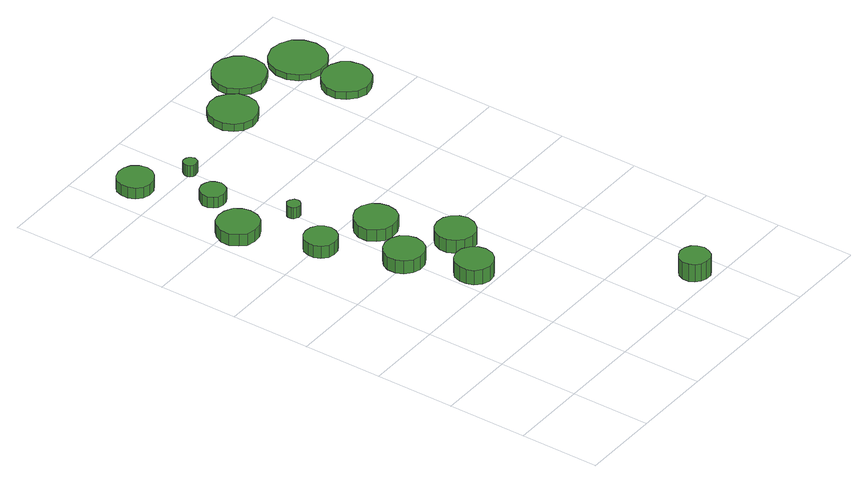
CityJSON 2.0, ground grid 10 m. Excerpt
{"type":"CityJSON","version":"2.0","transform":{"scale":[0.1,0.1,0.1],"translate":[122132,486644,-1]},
"CityObjects":{
"tree1":{"type":"SolitaryVegetationObject","attributes":{"function":"something"},"geometry":[{"type":"MultiSurface","lod":"1","boundaries":[[[0,1,2,3,4,5,6,7,8,9,10,11,12,13,14]],[[15,16,17,18,19,20,21,22,23,24,25,26,27,28,29]],[[0,29,28,1]],[[1,28,27,2]],[[2,27,26,3]],[[3,26,25,4]],[[4,25,24,5]],[[5,24,23,6]],[[6,23,22,7]],[[7,22,21,8]],[[8,21,20,9]],[[9,20,19,10]],[[10,19,18,11]],[[11,18,17,12]],[[12,17,16,13]],[[13,16,15,14]],[[14,15,29,0]]]}]},
"tree2":{"type":"SolitaryVegetationObject","attributes":{"function":"something"},"geometry":[{"type":"MultiSurface","lod":"1","boundaries":[[[30,31,32,33,34,35,36,37,38,39,40,41,42,43,44]],[[45,46,47,48,49,50,51,52,53,54,55,56,57,58,59]],[[30,59,58,31]],[[31,58,57,32]],[[32,57,56,33]],[[33,56,55,34]],[[34,55,54,35]],[[35,54,53,36]],[[36,53,52,37]],[[37,52,51,38]],[[38,51,50,39]],[[39,50,49,40]],[[40,49,48,41]],[[41,48,47,42]],[[42,47,46,43]],[[43,46,45,44]],[[44,45,59,30]]]}]},
"tree3":{"type":"SolitaryVegetationObject","attributes":{"function":"something"},"geometry":[{"type":"MultiSurface","lod":"1","boundaries":[[[60,61,62,63,64,65,66,67,68,69,70,71,72,73,74]],[[75,76,77,78,79,80,81,82,83,84,85,86,87,88,89]],[[60,89,88,61]],[[61,88,87,62]],[[62,87,86,63]],[[63,86,85,64]],[[64,85,84,65]],[[65,84,83,66]],[[66,83,82,67]],[[67,82,81,68]],[[68,81,80,69]],[[69,80,79,70]],[[70,79,78,71]],[[71,78,77,72]],[[72,77,76,73]],[[73,76,75,74]],[[74,75,89,60]]]}]},
"tree4":{"type":"SolitaryVegetationObject","attributes":{"function":"something"},"geometry":[{"type":"MultiSurface","lod":"1","boundaries":[[[90,91,92,93,94,95,96,97,98,99,100,101,102,103,104]],[[105,106,107,108,109,110,111,112,113,114,115,116,117,118,119]],[[90,119,118,91]],[[91,118,117,92]],[[92,117,116,93]],[[93,116,115,94]],[[94,115,114,95]],[[95,114,113,96]],[[96,113,112,97]],[[97,112,111,98]],[[98,111,110,99]],[[99,110,109,100]],[[100,109,108,101]],[[101,108,107,102]],[[102,107,106,103]],[[103,106,105,104]],[[104,105,119,90]]]}]},
"tree5":{"type":"SolitaryVegetationObject","attributes":{"function":"something"},"geometry":[{"type":"MultiSurface","lod":"1","boundaries":[[[120,121,122,123,124,125,126,127,128,129,130,131,132,133,134]],[[135,136,137,138,139,140,141,142,143,144,145,146,147,148,149]],[[120,149,148,121]],[[121,148,147,122]],[[122,147,146,123]],[[123,146,145,124]],[[124,145,144,125]],[[125,144,143,126]],[[126,143,142,127]],[[127,142,141,128]],[[128,141,140,129]],[[129,140,139,130]],[[130,139,138,131]],[[131,138,137,132]],[[132,137,136,133]],[[133,136,135,134]],[[134,135,149,120]]]}]},
"tree6":{"type":"SolitaryVegetationObject","attributes":{"function":"something"},"geometry":[{"type":"MultiSurface","lod":"1","boundaries":[[[150,151,152,153,154,155,156,157,158,159,160,161,162,163,164]],[[165,166,167,168,169,170,171,172,173,174,175,176,177,178,179]],[[150,179,178,151]],[[151,178,177,152]],[[152,177,176,153]],[[153,176,175,154]],[[154,175,174,155]],[[155,174,173,156]],[[156,173,172,157]],[[157,172,171,158]],[[158,171,170,159]],[[159,170,169,160]],[[160,169,168,161]],[[161,168,167,162]],[[162,167,166,163]],[[163,166,165,164]],[[164,165,179,150]]]}]},
"tree7":{"type":"SolitaryVegetationObject","attributes":{"function":"something"},"geometry":[{"type":"MultiSurface","lod":"1","boundaries":[[[180,181,182,183,184,185,186,187,188,189,190,191,192,193,194]],[[195,196,197,198,199,200,201,202,203,204,205,206,207,208,209]],[[180,209,208,181]],[[181,208,207,182]],[[182,207,206,183]],[[183,206,205,184]],[[184,205,204,185]],[[185,204,203,186]],[[186,203,202,187]],[[187,202,201,188]],[[188,201,200,189]],[[189,200,199,190]],[[190,199,198,191]],[[191,198,197,192]],[[192,197,196,193]],[[193,196,195,194]],[[194,195,209,180]]]}]},
"tree8":{"type":"SolitaryVegetationObject","attributes":{"function":"something"},"geometry":[{"type":"MultiSurface","lod":"1","boundaries":[[[210,211,212,213,214,215,216,217,218,219,220,221,222,223,224]],[[225,226,227,228,229,230,231,232,233,234,235,236,237,238,239]],[[210,239,238,211]],[[211,238,237,212]],[[212,237,236,213]],[[213,236,235,214]],[[214,235,234,215]],[[215,234,233,216]],[[216,233,232,217]],[[217,232,231,218]],[[218,231,230,219]],[[219,230,229,220]],[[220,229,228,221]],[[221,228,227,222]],[[222,227,226,223]],[[223,226,225,224]],[[224,225,239,210]]]}]},
"tree9":{"type":"SolitaryVegetationObject","attributes":{"function":"something"},"geometry":[{"type":"MultiSurface","lod":"1","boundaries":[[[240,241,242,243,244,245,246,247,248,249,250,251,252,253,254]],[[255,256,257,258,259,260,261,262,263,264,265,266,267,268,269]],[[240,269,268,241]],[[241,268,267,242]],[[242,267,266,243]],[[243,266,265,244]],[[244,265,264,245]],[[245,264,263,246]],[[246,263,262,247]],[[247,262,261,248]],[[248,261,260,249]],[[249,260,259,250]],[[250,259,258,251]],[[251,258,257,252]],[[252,257,256,253]],[[253,256,255,254]],[[254,255,269,240]]]}]},
"tree10":{"type":"SolitaryVegetationObject","attributes":{"function":"something"},"geometry":[{"type":"MultiSurface","lod":"1","boundaries":[[[270,271,272,273,274,275,276,277,278,279,280,281,282,283,284]],[[285,286,287,288,289,290,291,292,293,294,295,296,297,298,299]],[[270,299,298,271]],[[271,298,297,272]],[[272,297,296,273]],[[273,296,295,274]],[[274,295,294,275]],[[275,294,293,276]],[[276,293,292,277]],[[277,292,291,278]],[[278,291,290,279]],[[279,290,289,280]],[[280,289,288,281]],[[281,288,287,282]],[[282,287,286,283]],[[283,286,285,284]],[[284,285,299,270]]]}]},
"tree11":{"type":"SolitaryVegetationObject","attributes":{"function":"something"},"geometry":[{"type":"MultiSurface","lod":"1","boundaries":[[[300,301,302,303,304,305,306,307,308,309,310,311,312,313,314]],[[315,316,317,318,319,320,321,322,323,324,325,326,327,328,329]],[[300,329,328,301]],[[301,328,327,302]],[[302,327,326,303]],[[303,326,325,304]],[[304,325,324,305]],[[305,324,323,306]],[[306,323,322,307]],[[307,322,321,308]],[[308,321,320,309]],[[309,320,319,310]],[[310,319,318,311]],[[311,318,317,312]],[[312,317,316,313]],[[313,316,315,314]],[[314,315,329,300]]]}]},
"tree12":{"type":"SolitaryVegetationObject","attributes":{"function":"something"},"geometry":[{"type":"MultiSurface","lod":"1","boundaries":[[[330,331,332,333,334,335,336,337,338,339,340,341,342,343,344]],[[345,346,347,348,349,350,351,352,353,354,355,356,357,358,359]],[[330,359,358,331]],[[331,358,357,332]],[[332,357,356,333]],[[333,356,355,334]],[[334,355,354,335]],[[335,354,353,336]],[[336,353,352,337]],[[337,352,351,338]],[[338,351,350,339]],[[339,350,349,340]],[[340,349,348,341]],[[341,348,347,342]],[[342,347,346,343]],[[343,346,345,344]],[[344,345,359,330]]]}]},
"tree13":{"type":"SolitaryVegetationObject","attributes":{"function":"something"},"geometry":[{"type":"MultiSurface","lod":"1","boundaries":[[[360,361,362,363,364,365,366,367,368,369,370,371,372,373,374]],[[375,376,377,378,379,380,381,382,383,384,385,386,387,388,389]],[[360,389,388,361]],[[361,388,387,362]],[[362,387,386,363]],[[363,386,385,364]],[[364,385,384,365]],[[365,384,383,366]],[[366,383,382,367]],[[367,382,381,368]],[[368,381,380,369]],[[369,380,379,370]],[[370,379,378,371]],[[371,378,377,372]],[[372,377,376,373]],[[373,376,375,374]],[[374,375,389,360]]]}]},
"tree14":{"type":"SolitaryVegetationObject","attributes":{"function":"something"},"geometry":[{"type":"MultiSurface","lod":"1","boundaries":[[[390,391,392,393,394,395,396,397,398,399,400,401,402,403,404]],[[405,406,407,408,409,410,411,412,413,414,415,416,417,418,419]],[[390,419,418,391]],[[391,418,417,392]],[[392,417,416,393]],[[393,416,415,394]],[[394,415,414,395]],[[395,414,413,396]],[[396,413,412,397]],[[397,412,411,398]],[[398,411,410,399]],[[399,410,409,400]],[[400,409,408,401]],[[401,408,407,402]],[[402,407,406,403]],[[403,406,405,404]],[[404,405,419,390]]]}]},
"tree15":{"type":"SolitaryVegetationObject","attributes":{"function":"something"},"geometry":[{"type":"MultiSurface","lod":"1","boundaries":[[[420,421,422,423,424,425,426,427,428,429,430,431,432,433,434]],[[435,436,437,438,439,440,441,442,443,444,445,446,447,448,449]],[[420,449,448,421]],[[421,448,447,422]],[[422,447,446,423]],[[423,446,445,424]],[[424,445,444,425]],[[425,444,443,426]],[[426,443,442,427]],[[427,442,441,428]],[[428,441,440,429]],[[429,440,439,430]],[[430,439,438,431]],[[431,438,437,432]],[[432,437,436,433]],[[433,436,435,434]],[[434,435,449,420]]]}]}
},
"vertices":[
[58,489,26],[56,499,26],[50,508,26],[40,513,26],[30,514,26],[19,511,26],[12,504,26],[7,494,26],[7,483,26],[12,473,26],[19,466,26],[30,463,26],[40,464,26],[50,469,26],[56,478,26],[56,478,10],[50,469,10],[40,464,10],[30,463,10],[19,466,10],[12,473,10],[7,483,10],[7,494,10],[12,504,10],[19,511,10],[30,514,10],[40,513,10],[50,508,10],[56,499,10],[58,489,10],
[84,396,26],[82,404,26],[77,411,26],[70,415,26],[62,416,26],[54,414,26],[47,408,26],[44,400,26],[44,392,26],[47,384,26],[54,378,26],[62,376,26],[70,377,26],[77,381,26],[82,388,26],[82,388,9],[77,381,9],[70,377,9],[62,376,9],[54,378,9],[47,384,9],[44,392,9],[44,400,9],[47,408,9],[54,414,9],[62,416,9],[70,415,9],[77,411,9],[82,404,9],[84,396,9],
[122,305,27],[120,314,27],[114,323,27],[105,328,27],[95,329,27],[85,326,27],[77,319,27],[73,310,27],[73,299,27],[77,290,27],[85,283,27],[95,280,27],[105,281,27],[114,286,27],[120,295,27],[120,295,9],[114,286,9],[105,281,9],[95,280,9],[85,283,9],[77,290,9],[73,299,9],[73,310,9],[77,319,9],[85,326,9],[95,329,9],[105,328,9],[114,323,9],[120,314,9],[122,305,9],
[149,228,28],[147,237,28],[141,245,28],[133,250,28],[123,251,28],[114,248,28],[106,241,28],[103,232,28],[103,223,28],[106,214,28],[114,207,28],[123,204,28],[133,205,28],[141,210,28],[147,218,28],[147,218,8],[141,210,8],[133,205,8],[123,204,8],[114,207,8],[106,214,8],[103,223,8],[103,232,8],[106,241,8],[114,248,8],[123,251,8],[133,250,8],[141,245,8],[147,237,8],[149,228,8],
[60,634,25],[58,643,25],[52,651,25],[44,655,25],[35,656,25],[26,653,25],[19,647,25],[16,639,25],[16,630,25],[19,621,25],[26,615,25],[35,612,25],[44,613,25],[52,618,25],[58,625,25],[58,625,10],[52,618,10],[44,613,10],[35,612,10],[26,615,10],[19,621,10],[16,630,10],[16,639,10],[19,647,10],[26,653,10],[35,656,10],[44,655,10],[52,651,10],[58,643,10],[60,634,10],
[84,548,25],[82,555,25],[79,560,25],[73,563,25],[67,564,25],[60,562,25],[56,557,25],[53,552,25],[53,545,25],[56,539,25],[60,535,25],[67,533,25],[73,534,25],[79,537,25],[82,542,25],[82,542,10],[79,537,10],[73,534,10],[67,533,10],[60,535,10],[56,539,10],[53,545,10],[53,552,10],[56,557,10],[60,562,10],[67,564,10],[73,563,10],[79,560,10],[82,555,10],[84,548,10],
[107,458,25],[106,462,25],[104,464,25],[101,466,25],[97,467,25],[94,465,25],[91,463,25],[90,460,25],[90,456,25],[91,453,25],[94,451,25],[97,450,25],[101,450,25],[104,452,25],[106,455,25],[106,455,10],[104,452,10],[101,450,10],[97,450,10],[94,451,10],[91,453,10],[90,456,10],[90,460,10],[91,463,10],[94,465,10],[97,467,10],[101,466,10],[104,464,10],[106,462,10],[107,458,10],
[157,368,25],[155,378,25],[149,387,25],[139,393,25],[128,394,25],[118,390,25],[110,383,25],[105,373,25],[105,362,25],[110,352,25],[118,345,25],[128,342,25],[139,343,25],[149,348,25],[155,357,25],[155,357,9],[149,348,9],[139,343,9],[128,342,9],[118,345,9],[110,352,9],[105,362,9],[105,373,9],[110,383,9],[118,390,9],[128,394,9],[139,393,9],[149,387,9],[155,378,9],[157,368,9],
[188,280,27],[185,290,27],[179,298,27],[171,303,27],[161,304,27],[151,301,27],[143,294,27],[139,285,27],[139,275,27],[143,265,27],[151,258,27],[161,255,27],[171,256,27],[179,261,27],[185,270,27],[185,270,9],[179,261,9],[171,256,9],[161,255,9],[151,258,9],[143,265,9],[139,275,9],[139,285,9],[143,294,9],[151,301,9],[161,304,9],[171,303,9],[179,298,9],[185,290,9],[188,280,9],
[106,600,25],[105,604,25],[103,607,25],[100,608,25],[96,609,25],[93,608,25],[90,605,25],[89,602,25],[89,599,25],[90,596,25],[93,593,25],[96,592,25],[100,593,25],[103,594,25],[105,597,25],[105,597,10],[103,594,10],[100,593,10],[96,592,10],[93,593,10],[90,596,10],[89,599,10],[89,602,10],[90,605,10],[93,608,10],[96,609,10],[100,608,10],[103,607,10],[105,604,10],[106,600,10],
[290,25,31],[288,33,31],[284,39,31],[277,43,31],[269,44,31],[262,41,31],[256,36,31],[253,29,31],[253,21,31],[256,14,31],[262,9,31],[269,7,31],[277,7,31],[284,11,31],[288,18,31],[288,18,7],[284,11,7],[277,7,7],[269,7,7],[262,9,7],[256,14,7],[253,21,7],[253,29,7],[256,36,7],[262,41,7],[269,44,7],[277,43,7],[284,39,7],[288,33,7],[290,25,7],
[243,623,21],[241,635,21],[233,645,21],[222,652,21],[210,653,21],[198,649,21],[189,641,21],[184,629,21],[184,617,21],[189,605,21],[198,597,21],[210,593,21],[222,595,21],[233,601,21],[241,611,21],[241,611,11],[233,601,11],[222,595,11],[210,593,11],[198,597,11],[189,605,11],[184,617,11],[184,629,11],[189,641,11],[198,649,11],[210,653,11],[222,652,11],[233,645,11],[241,635,11],[243,623,11],
[308,659,20],[306,673,20],[298,683,20],[286,690,20],[273,692,20],[260,687,20],[250,678,20],[244,666,20],[244,653,20],[250,640,20],[260,631,20],[273,627,20],[286,629,20],[298,635,20],[306,646,20],[306,646,11],[298,635,11],[286,629,11],[273,627,11],[260,631,11],[250,640,11],[244,653,11],[244,666,11],[250,678,11],[260,687,11],[273,692,11],[286,690,11],[298,683,11],[306,673,11],[308,659,11],
[368,554,21],[365,567,21],[358,577,21],[347,583,21],[335,584,21],[323,580,21],[314,572,21],[308,561,21],[308,548,21],[314,537,21],[323,528,21],[335,524,21],[347,526,21],[358,532,21],[365,542,21],[365,542,11],[358,532,11],[347,526,11],[335,524,11],[323,528,11],[314,537,11],[308,548,11],[308,561,11],[314,572,11],[323,580,11],[335,584,11],[347,583,11],[358,577,11],[365,567,11],[368,554,11],
[374,622,19],[371,636,19],[363,648,19],[350,655,19],[336,657,19],[322,652,19],[312,643,19],[306,629,19],[306,615,19],[312,602,19],[322,592,19],[336,588,19],[350,589,19],[363,597,19],[371,608,19],[371,608,11],[363,597,11],[350,589,11],[336,588,11],[322,592,11],[312,602,11],[306,615,11],[306,629,11],[312,643,11],[322,652,11],[336,657,11],[350,655,11],[363,648,11],[371,636,11],[374,622,11]
]}
